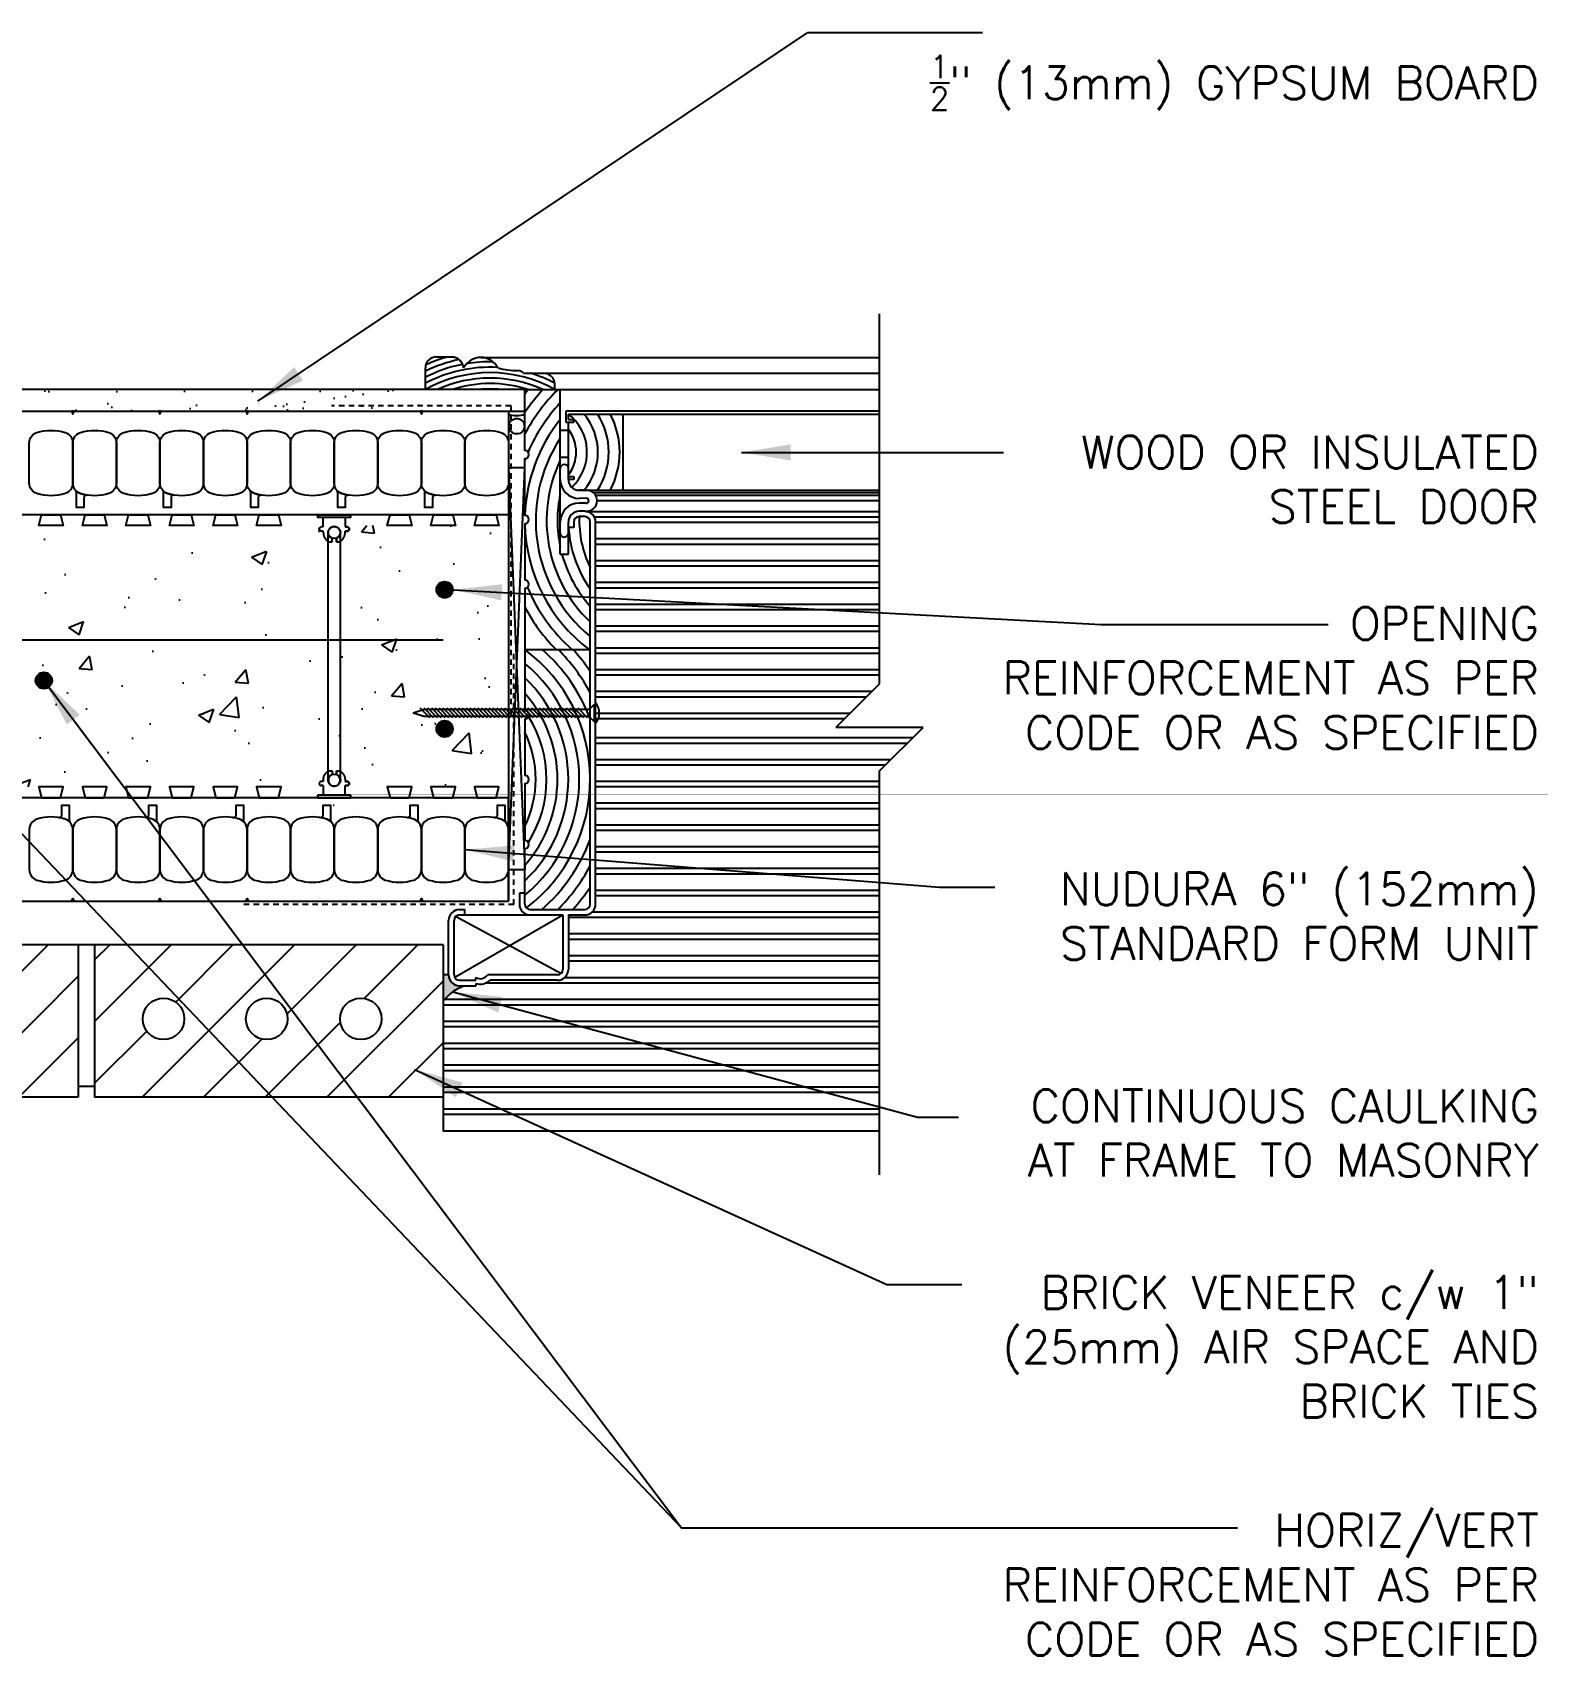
# Model space of a CAD drawing. Header units: inches. Extents: x 437.3 to 491.5, y 567.9 to 605.2.
# Drawn here: x 456.95 to 491.5, y 567.91 to 605.17 of the extents above; entities that cross this region are included whole.
import ezdxf

# ---------------------------------------------------------------- set-up
doc = ezdxf.new("R2010")
doc.units = ezdxf.units.IN
doc.header["$LTSCALE"] = 0.5
doc.header["$MEASUREMENT"] = 0
doc.linetypes.add('DASHED2', pattern=[0.375, 0.25, -0.125])
for name, color, linetype in [('HATCH', 12, 'Continuous'), ('line25', 2, 'Continuous'), ('LINE50', 5, 'Continuous'), ('LINE65', 3, 'Continuous'), ('LINE9', 9, 'Continuous'), ('TEXT', 4, 'Continuous')]:
    doc.layers.add(name, color=color, linetype=linetype)
doc.styles.add('DIM', font='romans.shx', dxfattribs={"width": 0.7})
doc.styles.add('ROMANS', font='romans.shx', dxfattribs={"height": 1.125})
doc.dimstyles.new('ext_12', dxfattribs={"dimscale": 12, "dimtxt": 0.09375, "dimasz": 0.09375, "dimexe": 0.09375, "dimexo": 0.0625, "dimgap": 0.0625, "dimtad": 1, "dimdec": 1, "dimzin": 3, "dimdsep": 46, "dimlunit": 4, "dimtxsty": 'DIM', "dimcen": 0.09, "dimdle": 0.09375, "dimclrt": 4, "dimadec": 0, "dimazin": 0, "dimtfac": 1, "dimtdec": 1, "dimtmove": 2, "dimatfit": 3, "dimfxl": 0, "dimfrac": 2, "dimtolj": 1, "dimtzin": 0, "dimarcsym": 0})

# ---------------------------------------------------------------- blocks, each defined once
blk = doc.blocks.new('WEB_6_CENTRE_TOP')
for p, q in [((5.688, 0.141), (0, 0.141)), ((5.688, -0.141), (0, -0.141))]:
    blk.add_line(p, q)
for centre in [(0, 0), (5.688, 0)]:
    blk.add_circle(centre, 0.141)
blk = doc.blocks.new('Connector')
blk.add_point((0.271, 0))
at = {"layer": 'LINE9'}
for p, q in [((0, 0.375), (0, -0.375)), ((0.062, -0.375), (0.062, 0.375)), ((0.281, 0.25), (0.062, 0.25))]:
    blk.add_line(p, q, dxfattribs=at)
for points, weights in [([(0.007, 0.375), (0.004, 0.375), (0, 0.375)], [1, 0.972587069138, 0.950305488115]), ([(0.327, 0.343), (0.308, 0.343), (0.281, 0.317), (0.281, 0.297)], [1, 0.85355339, 0.85355339, 1]), ([(0.328, 0.343), (0.327, 0.343), (0.327, 0.343)], [1, 0.70710678, 1]), ([(0.375, 0.297), (0.375, 0.317), (0.348, 0.343), (0.329, 0.343)], [1, 0.85355339, 0.85355339, 1]), ([(0.406, 0.25), (0.546, 0.25), (0.619, 0.131)], [0.958404415409, 0.794674173519, 0.864651571113]), ([(0.619, 0.052), (0.612, 0.049), (0.604, 0.049)], [0.83615024178, 0.892081430621, 1]), ([(0.281, -0.297), (0.281, -0.317), (0.308, -0.343), (0.327, -0.343)], [1, 0.85355339, 0.85355339, 1]), ([(0.327, -0.343), (0.281, -0.343), (0.281, -0.297)], [1, 0.70710678, 1]), ([(0.329, -0.343), (0.348, -0.343), (0.375, -0.317), (0.375, -0.297)], [1, 0.85355339, 0.85355339, 1]), ([(0.375, -0.297), (0.375, -0.343), (0.329, -0.343)], [1, 0.70710678, 1]), ([(0.619, -0.131), (0.546, -0.25), (0.406, -0.25)], [0.864651574428, 0.794674169686, 0.958404415195]), ([(0.604, -0.049), (0.612, -0.049), (0.619, -0.052)], [1, 0.89208144177, 0.836150253337]), ([(0, -0.375), (0.004, -0.375), (0.007, -0.375)], [0.950305488115, 0.972587069138, 1])]:
    blk.add_rational_spline(points, weights, degree=2, dxfattribs=at)
for points, degree in [([(0, 0.375), (0.002, 0.375), (0.005, 0.375), (0.007, 0.375)], 3), ([(0.007, 0.375), (0.021, 0.375), (0.051, 0.375), (0.062, 0.375), (0.062, 0.375)], 3), ([(0.281, 0.25), (0.281, 0.297)], 1), ([(0.327, 0.343), (0.327, 0.343), (0.328, 0.343), (0.328, 0.343)], 3), ([(0.328, 0.343), (0.329, 0.343), (0.329, 0.343), (0.329, 0.343)], 3), ([(0.375, 0.25), (0.375, 0.297)], 1), ([(0.406, 0.25), (0.375, 0.25)], 1), ([(0.406, 0.25), (0.406, 0.25)], 1), ([(0.406, 0.25), (0.406, 0.25)], 1), ([(0.406, 0.25), (0.406, 0.25)], 1), ([(0.406, 0.25), (0.406, 0.25)], 1), ([(0.406, 0.25), (0.406, 0.25)], 1), ([(0.406, 0.25), (0.406, 0.25)], 1), ([(0.406, 0.25), (0.406, 0.25)], 1), ([(0.406, 0.25), (0.406, 0.25)], 1), ([(0.406, 0.25), (0.406, 0.25)], 1), ([(0.406, 0.25), (0.406, 0.25)], 1), ([(0.406, 0.25), (0.406, 0.25)], 1), ([(0.406, 0.25), (0.406, 0.25)], 1), ([(0.406, 0.25), (0.406, 0.25)], 1), ([(0.406, 0.25), (0.406, 0.25)], 1), ([(0.406, 0.25), (0.406, 0.25)], 1), ([(0.406, 0.25), (0.406, 0.25)], 1), ([(0.406, 0.25), (0.406, 0.25)], 1), ([(0.406, 0.25), (0.406, 0.25)], 1), ([(0.406, 0.25), (0.406, 0.25)], 1), ([(0.406, 0.25), (0.406, 0.25)], 1), ([(0.406, 0.25), (0.406, 0.25)], 1), ([(0.406, 0.25), (0.406, 0.25)], 1), ([(0.406, 0.25), (0.406, 0.25)], 1), ([(0.406, 0.25), (0.406, 0.25)], 1), ([(0.604, 0.049), (0.532, 0.049)], 1), ([(0.532, 0.049), (0.532, 0.049)], 1), ([(0.532, 0.049), (0.532, 0.049)], 1), ([(0.532, 0.049), (0.532, 0.049)], 1), ([(0.532, 0.049), (0.532, 0.049)], 1), ([(0.532, 0.049), (0.532, 0.049)], 1), ([(0.532, 0.049), (0.532, 0.049)], 1), ([(0.532, 0.049), (0.532, 0.049)], 1), ([(0.532, 0.049), (0.532, 0.049)], 1), ([(0.532, 0.049), (0.532, 0.049)], 1), ([(0.532, 0.049), (0.532, 0.049)], 1), ([(0.604, 0.049), (0.609, 0.049), (0.614, 0.05), (0.619, 0.052)], 3), ([(0.604, 0.049), (0.604, 0.049)], 1), ([(0.604, 0.049), (0.604, 0.049)], 1), ([(0.604, 0.049), (0.604, 0.049)], 1), ([(0.604, 0.049), (0.604, 0.049)], 1), ([(0.619, 0.131), (0.619, 0.052)], 1), ([(0.619, 0.131), (0.619, 0.131)], 1), ([(0.619, 0.131), (0.619, 0.131)], 1), ([(0.619, 0.131), (0.619, 0.131)], 1), ([(0.619, 0.131), (0.619, 0.131)], 1), ([(0.062, -0.25), (0.281, -0.25)], 1), ([(0.281, -0.297), (0.281, -0.25)], 1), ([(0.281, -0.25), (0.281, -0.297)], 1), ([(0.328, -0.343), (0.328, -0.343), (0.327, -0.343), (0.327, -0.343)], 3), ([(0.329, -0.343), (0.329, -0.343), (0.329, -0.343), (0.328, -0.343)], 3), ([(0.375, -0.25), (0.375, -0.297)], 1), ([(0.375, -0.297), (0.375, -0.25)], 1), ([(0.406, -0.25), (0.375, -0.25)], 1), ([(0.406, -0.25), (0.406, -0.25)], 1), ([(0.406, -0.25), (0.406, -0.25)], 1), ([(0.406, -0.25), (0.406, -0.25)], 1), ([(0.406, -0.25), (0.406, -0.25)], 1), ([(0.406, -0.25), (0.406, -0.25)], 1), ([(0.406, -0.25), (0.406, -0.25)], 1), ([(0.406, -0.25), (0.406, -0.25)], 1), ([(0.406, -0.25), (0.406, -0.25)], 1), ([(0.406, -0.25), (0.406, -0.25)], 1), ([(0.406, -0.25), (0.406, -0.25)], 1), ([(0.406, -0.25), (0.406, -0.25)], 1), ([(0.532, -0.049), (0.604, -0.049)], 1), ([(0.604, -0.049), (0.58, -0.049), (0.556, -0.049), (0.532, -0.049)], 3), ([(0.532, -0.049), (0.532, -0.049)], 1), ([(0.532, -0.049), (0.532, -0.049)], 1), ([(0.532, -0.049), (0.532, -0.049)], 1), ([(0.532, -0.049), (0.532, -0.049)], 1), ([(0.619, -0.052), (0.614, -0.05), (0.609, -0.049), (0.604, -0.049)], 3), ([(0.604, -0.049), (0.604, -0.049)], 1), ([(0.604, -0.049), (0.604, -0.049)], 1), ([(0.604, -0.049), (0.604, -0.049)], 1), ([(0.604, -0.049), (0.604, -0.049)], 1), ([(0.604, -0.049), (0.604, -0.049)], 1), ([(0.604, -0.049), (0.604, -0.049)], 1), ([(0.604, -0.049), (0.604, -0.049)], 1), ([(0.604, -0.049), (0.604, -0.049)], 1), ([(0.619, -0.052), (0.619, -0.131)], 1), ([(0.619, -0.131), (0.619, -0.131)], 1), ([(0.619, -0.131), (0.619, -0.131)], 1), ([(0.619, -0.131), (0.619, -0.131)], 1), ([(0.619, -0.131), (0.619, -0.131)], 1), ([(0.007, -0.375), (0.005, -0.375), (0.002, -0.375), (0, -0.375)], 3), ([(0.062, -0.375), (0.062, -0.375), (0.051, -0.375), (0.021, -0.375), (0.007, -0.375)], 3)]:
    blk.add_open_spline(points, degree=degree, dxfattribs=at)
for points, weights, knots in [([(0.062, 0.375), (0.062, 0.375), (0.046, 0.375), (0.03, 0.375), (0.007, 0.375)], [0.868718858569, 0.861102746415, 1, 0.861102734288, 0.868718859898], [0, 0, 0, 0.5, 0.5, 1, 1, 1]), ([(0.532, 0.049), (0.472, 0.203), (0.333, 0.113), (0.157, 0), (0.333, -0.113), (0.472, -0.203), (0.532, -0.049)], [0.899508922286, 0.599718215298, 1, 0.54226024, 1, 0.599718224335, 0.899508908749], [0, 0, 0, 0.318112, 0.318112, 0.681888, 0.681888, 1, 1, 1]), ([(0.007, -0.375), (0.03, -0.375), (0.046, -0.375), (0.062, -0.375), (0.062, -0.375)], [0.868718859319, 0.861102739573, 1, 0.861102742958, 0.868718858948], [0, 0, 0, 0.5, 0.5, 1, 1, 1])]:
    blk.add_rational_spline(points, weights, degree=2, knots=knots, dxfattribs=at)

msp = doc.modelspace()

# ---------------------------------------------------------------- hatches: boundary and pattern name
at = {"layer": 'HATCH'}
h = msp.add_hatch(dxfattribs=at)
h.set_pattern_fill('AR-SAND', color=256, scale=0.5, style=0)
h.set_pattern_definition([(37.5, (-2438.197, 137.0355), (-0.03149668, 0.96341188), [0, -0.76, 0, -0.85, 0, -0.8125]), (7.5, (-2438.197, 137.0355), (0.88488835, 1.41107303), [0, -0.41, 0, -0.685, 0, -0.2625]), (327.5, (-2438.812, 137.0355), (1.55707093, 0.00282953), [0, -0.25, 0, -0.9, 0, -1.175]), (317.5, (-2438.812, 137.0355), (1.5030633, 0.4388378), [0, -0.125, 0, -0.59, 0, -0.675])])
h.paths.add_polyline_path([(455.281, 596.972), (449.596, 596.972), (449.596, 596.472), (455.281, 596.472)])
h.paths.add_polyline_path([(465.993, 596.972), (455.281, 596.972), (455.281, 596.472), (465.993, 596.472)])
h.paths.add_polyline_path([(438.558, 596.972), (438.558, 596.472), (449.596, 596.472), (449.596, 596.972)])
h = msp.add_hatch(dxfattribs=at)
h.set_pattern_fill('AR-CONC', color=256, scale=0.5, style=0)
h.set_pattern_definition([(50, (-2436.3095, 137.0355), (3.586301, -0.3137607), [0.375, -4.125]), (355, (-2436.3095, 137.0355), (-0.6937567, 3.7609607), [0.3, -3.3]), (100.4514, (-2436.0107, 137.0093), (2.892547, 3.4471977), [0.318701, -3.5057106]), (46.1842, (-2436.3095, 138.0355), (5.336205, -0.827595), [0.5625, -6.1875]), (96.6356, (-2435.865, 137.9665), (4.6733135, 4.870589), [0.478051, -5.258565]), (351.1842, (-2436.3095, 138.0355), (4.67331, 4.870593), [0.45, -4.95]), (21, (-2435.8095, 137.7855), (2.9845353, -2.0130945), [0.375, -4.125]), (326, (-2435.8095, 137.7855), (1.2165767, 3.62575), [0.3, -3.3]), (71.4514, (-2435.5608, 137.6177), (4.201113, 1.6126525), [0.318701, -3.5057106]), (37.5, (-2436.3095, 137.0355), (0.0607993, 1.66446927), [0, -3.26, 0, -3.35, 0, -3.3125]), (7.5, (-2436.3095, 137.0355), (1.3153477, 1.9720586), [0, -1.91, 0, -3.185, 0, -1.2625]), (327.5, (-2437.4245, 137.0355), (2.6691122, -0.11277436), [0, -1.25, 0, -3.9, 0, -5.175]), (317.5, (-2437.9245, 137.0355), (2.9159308, 0.500525), [0, -1.625, 0, -2.59, 0, -3.675])])
h.paths.add_polyline_path([(446.976, 591.224), (446.976, 587.847), (454.663, 587.847), (454.663, 591.224)])
h.paths.add_polyline_path([(446.663, 591.224), (438.976, 591.224), (438.976, 587.847), (446.663, 587.847)])
edge = h.paths.add_edge_path(flags=16)
edge.add_arc((441.214, 590.292), 0.188, 0, 360)
h.paths.add_polyline_path([(438.976, 593.847), (438.976, 591.224), (446.663, 591.224), (446.663, 593.847)])
h.paths.add_polyline_path([(446.976, 593.847), (446.976, 591.224), (454.663, 591.224), (454.663, 593.847)])
h.paths.add_polyline_path([(462.663, 591.224), (462.663, 593.847), (454.976, 593.847), (454.976, 591.224)])
h.paths.add_polyline_path([(462.663, 587.847), (462.663, 591.224), (454.976, 591.224), (454.976, 587.847)])
edge = h.paths.add_edge_path(flags=16)
edge.add_arc((457.214, 590.292), 0.188, 0, 360)
h.paths.add_polyline_path([(467.88, 593.847), (462.976, 593.847), (462.976, 587.847), (467.88, 587.847)])
edge = h.paths.add_edge_path(flags=16)
edge.add_arc((464.289, 592.376), 0.188, 0, 360)
edge = h.paths.add_edge_path(flags=16)
edge.add_arc((464.289, 589.614), 0.188, 0, 360)
h.paths.add_polyline_path([(438.567, 591.615), (438.663, 591.559), (438.663, 593.847), (438.567, 593.847)])
h.paths.add_polyline_path([(437.315, 590.881), (438.567, 590.159), (438.567, 587.847), (438.663, 587.847), (438.663, 590.881)])
h = msp.add_hatch(dxfattribs=at)
h.set_pattern_fill('ANSI31', color=256, scale=8, style=0)
h.set_pattern_definition([(45, (-13.8634, -82.1147), (-0.7071068, 0.7071068), [])])
h.paths.add_polyline_path([(441.255, 584.222), (438.558, 584.222), (438.558, 580.722), (441.255, 580.722)])
h.paths.add_polyline_path([(438.889, 582.523, -1), (439.842, 582.523, -1)], flags=16)
h.paths.add_polyline_path([(449.63, 584.222), (441.63, 584.222), (441.63, 580.722), (449.63, 580.722)])
h.paths.add_polyline_path([(445.104, 582.523, -1), (446.057, 582.523, -1)], flags=16)
h.paths.add_polyline_path([(442.735, 582.523, -1), (443.688, 582.523, -1)], flags=16)
h.paths.add_polyline_path([(447.264, 582.523, -1), (448.217, 582.523, -1)], flags=16)
h.paths.add_polyline_path([(458.005, 584.222), (450.005, 584.222), (450.005, 580.722), (458.005, 580.722)])
h.paths.add_polyline_path([(453.479, 582.523, -1), (454.432, 582.523, -1)], flags=16)
h.paths.add_polyline_path([(455.639, 582.523, -1), (456.592, 582.523, -1)], flags=16)
h.paths.add_polyline_path([(451.11, 582.523, -1), (452.063, 582.523, -1)], flags=16)
h.paths.add_polyline_path([(466.38, 584.222), (458.38, 584.222), (458.38, 580.722), (466.38, 580.722)])
h.paths.add_polyline_path([(461.854, 582.523, -1), (462.807, 582.523, -1)], flags=16)
h.paths.add_polyline_path([(459.485, 582.523, -1), (460.438, 582.523, -1)], flags=16)
h.paths.add_polyline_path([(464.014, 582.523, -1), (464.967, 582.523, -1)], flags=16)
at = {"layer": 'LINE65'}
for points in [[(466.601, 592.376, 1), (466.226, 592.376, 1)], [(457.402, 590.292, 1), (457.027, 590.292, 1)], [(466.601, 589.182, 1), (466.226, 589.182, 1)]]:
    msp.add_hatch(color=256, dxfattribs=at).paths.add_polyline_path(points)
at = {"layer": 'LINE9'}
msp.add_hatch(color=0, dxfattribs=at).paths.add_polyline_path([(466.38, 582.938, -0.122241), (466.871, 583.284), (466.755, 583.284, -0.414214), (466.505, 583.534), (466.38, 583.534)])

# ---------------------------------------------------------------- linework, layer by layer
at = {"layer": 'HATCH', "color": 6, "linetype": 'DASHED2'}
for p, q in [((467.939, 596.597), (463.814, 596.597)), ((467.939, 589.523), (467.939, 596.597)), ((468.005, 585.15), (468.005, 590.988)), ((468.005, 585.15), (461.763, 585.15))]:
    msp.add_line(p, q, dxfattribs=at)
at = {"layer": 'HATCH'}
for p, q in [((467.88, 585.949), (468.255, 595.181)), ((467.88, 595.181), (468.255, 585.949)), ((476.395, 594.541), (469.879, 594.541)), ((476.395, 594.416), (469.912, 594.416)), ((476.395, 594.041), (469.853, 594.041)), ((476.395, 593.916), (469.88, 593.916)), ((476.395, 593.541), (469.88, 593.541)), ((476.395, 593.416), (469.88, 593.416)), ((476.395, 593.041), (469.88, 593.041)), ((476.395, 592.916), (469.88, 592.916)), ((476.395, 592.539), (469.88, 592.539)), ((476.395, 592.414), (469.88, 592.414)), ((476.395, 592.039), (469.88, 592.039)), ((476.395, 591.914), (469.88, 591.914)), ((476.395, 591.539), (469.88, 591.539)), ((476.395, 591.414), (469.88, 591.414)), ((476.395, 591.037), (469.88, 591.037)), ((476.395, 590.912), (469.88, 590.912)), ((476.395, 590.537), (469.88, 590.537)), ((476.395, 590.412), (469.88, 590.412)), ((476.218, 590.037), (469.88, 590.037)), ((476.093, 589.912), (469.88, 589.912)), ((475.714, 589.533), (469.88, 589.533)), ((475.589, 589.408), (469.88, 589.408)), ((477.152, 588.972), (469.88, 588.972)), ((477.028, 588.847), (469.88, 588.847)), ((476.652, 588.472), (469.88, 588.472)), ((476.528, 588.347), (469.88, 588.347)), ((476.395, 587.972), (469.88, 587.972)), ((476.395, 587.847), (469.88, 587.847)), ((476.395, 587.472), (469.88, 587.472)), ((476.395, 587.347), (469.88, 587.347)), ((476.395, 586.972), (469.88, 586.972)), ((476.395, 586.847), (469.88, 586.847)), ((476.395, 586.472), (469.88, 586.472)), ((476.395, 586.347), (469.88, 586.347)), ((476.395, 585.972), (469.88, 585.972)), ((476.395, 585.847), (469.88, 585.847)), ((476.395, 585.472), (469.88, 585.472)), ((476.395, 585.347), (469.88, 585.347)), ((466.647, 583.481), (469.13, 584.909)), ((469.082, 583.561), (466.667, 584.873)), ((476.395, 584.847), (469.255, 584.847)), ((476.395, 584.972), (469.795, 584.972)), ((476.395, 584.472), (469.255, 584.472)), ((476.395, 584.347), (469.255, 584.347)), ((476.395, 583.972), (469.255, 583.972)), ((476.395, 583.847), (469.255, 583.847)), ((476.395, 583.34), (467.348, 583.34)), ((476.395, 583.465), (469.162, 583.465)), ((476.395, 582.965), (466.38, 582.965)), ((476.395, 582.84), (466.38, 582.84)), ((476.395, 582.465), (466.38, 582.465)), ((476.395, 582.34), (466.38, 582.34)), ((476.395, 581.958), (466.38, 581.958)), ((476.395, 581.833), (466.38, 581.833)), ((476.395, 581.458), (466.38, 581.458)), ((476.395, 581.333), (466.38, 581.333)), ((476.395, 580.958), (466.38, 580.958)), ((476.395, 580.833), (466.38, 580.833)), ((476.395, 580.451), (466.38, 580.451)), ((476.395, 580.327), (466.38, 580.327))]:
    msp.add_line(p, q, dxfattribs=at)
for centre, radius, start, end in [((467.458, 594.316), 3.543, 105.9774, 114.627), ((467.458, 594.316), 3.418, 102.0651, 115.7495), ((467.458, 594.316), 3.293, 101.0243, 116.8034), ((467.458, 594.316), 3.168, 86.825, 117.9516), ((467.458, 594.316), 3.043, 60.7919, 119.2081), ((467.458, 594.316), 3.293, 88.8322, 99.4629), ((467.458, 594.316), 3.168, 62.0612, 73.0968), ((467.458, 594.316), 2.918, 65.54, 114.46), ((467.458, 594.316), 2.793, 71.9887, 108.0113), ((467.458, 594.316), 2.668, 84.5984, 95.4016), ((471.965, 593.965), 4.21, 134.4081, 151.7885), ((471.965, 593.965), 4.46, 137.5981, 146.2851), ((471.965, 593.965), 4.71, 140.3175, 141.9669), ((471.965, 593.965), 3.96, 137.025, 156.6047), ((471.965, 593.965), 3.71, 141.3484, 178.184), ((468.574, 595.534), 1.109, 313.276, 52.0991), ((468.574, 595.534), 1.359, 319.9163, 40.0837), ((468.574, 595.534), 1.609, 327.0538, 32.9462), ((468.574, 595.534), 1.859, 331.9196, 28.0804), ((468.574, 595.534), 2.109, 23.6895, 24.5136), ((471.965, 593.965), 3.46, 146.8657, 230.3071), ((468.574, 595.534), 0.859, 322.4764, 37.5236), ((471.965, 593.965), 3.96, 158.9628, 159.5284), ((471.965, 593.965), 3.21, 154.504, 226.495), ((471.965, 593.965), 2.96, 168.1976, 191.8024), ((468.574, 595.534), 2.109, 335.4864, 336.3105), ((471.965, 593.965), 2.46, 177.9386, 206.0604), ((471.965, 593.965), 3.71, 181.1088, 232.9696), ((471.965, 593.965), 2.71, 183.4175, 215.3682), ((471.965, 593.965), 2.96, 195.1263, 221.706), ((471.965, 593.965), 3.96, 202.8027, 228.4099), ((471.965, 593.965), 4.21, 208.2115, 224.7082), ((466.045, 588.023), 3.71, 307.2647, 53.4425), ((466.045, 588.023), 3.96, 20.4719, 48.8113), ((466.045, 588.023), 4.21, 28.2117, 45.0605), ((466.045, 588.023), 4.46, 33.7151, 41.9261), ((466.045, 588.023), 3.46, 309.6927, 50.3073), ((466.045, 588.023), 3.21, 313.5049, 46.4951), ((466.045, 588.023), 2.96, 318.2938, 41.7062), ((466.045, 588.023), 2.71, 327.7067, 32.0927), ((466.045, 588.023), 2.46, 333.9392, 26.0608), ((466.045, 588.023), 3.96, 310.9881, 339.5281), ((466.045, 588.023), 4.21, 314.7637, 331.7883), ((466.045, 588.023), 4.46, 317.9163, 326.2849)]:
    msp.add_arc(centre, radius, start, end, dxfattribs=at)
at = {"layer": 'line25'}
for p, q in [((467.88, 594.097), (438.567, 594.097)), ((467.88, 587.597), (438.567, 587.597)), ((463.859, 587.428), (463.88, 587.428)), ((458.005, 584.222), (458.005, 580.722)), ((458.38, 584.222), (458.38, 580.722)), ((458.38, 584.222), (458.38, 580.722)), ((466.38, 584.222), (466.38, 580.722)), ((458.38, 580.972), (458.005, 580.972)), ((458.005, 580.722), (450.005, 580.722)), ((466.38, 580.722), (458.38, 580.722))]:
    msp.add_line(p, q, dxfattribs=at)
for points in [[(457.599, 594.097), (457.661, 593.847), (457.099, 593.847), (457.161, 594.097)], [(458.599, 594.097), (458.661, 593.847), (458.099, 593.847), (458.161, 594.097)], [(459.599, 594.097), (459.661, 593.847), (459.099, 593.847), (459.161, 594.097)], [(460.599, 594.097), (460.661, 593.847), (460.099, 593.847), (460.161, 594.097)], [(461.599, 594.097), (461.661, 593.847), (461.099, 593.847), (461.161, 594.097)], [(462.599, 594.097), (462.661, 593.847), (462.099, 593.847), (462.161, 594.097)], [(465.599, 594.097), (465.661, 593.847), (465.099, 593.847), (465.161, 594.097)], [(466.599, 594.097), (466.661, 593.847), (466.099, 593.847), (466.161, 594.097)], [(467.599, 594.097), (467.661, 593.847), (467.099, 593.847), (467.161, 594.097)], [(457.599, 587.597), (457.661, 587.847), (457.099, 587.847), (457.161, 587.597)], [(458.599, 587.597), (458.661, 587.847), (458.099, 587.847), (458.161, 587.597)], [(459.599, 587.597), (459.661, 587.847), (459.099, 587.847), (459.161, 587.597)], [(460.599, 587.597), (460.661, 587.847), (460.099, 587.847), (460.161, 587.597)], [(461.599, 587.597), (461.661, 587.847), (461.099, 587.847), (461.161, 587.597)], [(462.599, 587.597), (462.661, 587.847), (462.099, 587.847), (462.161, 587.597)], [(465.599, 587.597), (465.661, 587.847), (465.099, 587.847), (465.161, 587.597)], [(466.599, 587.597), (466.661, 587.847), (466.099, 587.847), (466.161, 587.597)], [(467.599, 587.597), (467.661, 587.847), (467.099, 587.847), (467.161, 587.597)]]:
    msp.add_lwpolyline(points, close=True, dxfattribs=at)
at = {"layer": 'line25', "flags": 128}
msp.add_lwpolyline([(466.38, 584.222), (438.558, 584.222)], dxfattribs=at)
at = {"layer": 'line25'}
for centre in [(459.962, 582.523), (462.331, 582.523), (464.491, 582.523)]:
    msp.add_circle(centre, 0.477, dxfattribs=at)
at = {"layer": 'LINE50'}
for p, q in [((438.567, 596.472), (467.88, 596.472)), ((467.88, 596.472), (467.88, 594.097)), ((467.88, 587.597), (467.88, 585.222)), ((467.88, 585.222), (467.88, 587.597)), ((438.567, 585.222), (467.88, 585.222))]:
    msp.add_line(p, q, dxfattribs=at)
at = {"layer": 'LINE65', "flags": 128}
msp.add_lwpolyline([(438.558, 591.225), (466.38, 591.225)], dxfattribs=at)
at = {"layer": 'LINE65'}
for centre in [(466.414, 592.376), (457.214, 590.292), (466.414, 589.182)]:
    msp.add_circle(centre, 0.188, dxfattribs=at)
at = {"layer": 'LINE9'}
for p, q in [((476.395, 590.215), (476.395, 598.708)), ((466.223, 597.722), (466.607, 597.722)), ((467.244, 597.708), (476.395, 597.708)), ((465.973, 596.972), (465.973, 597.472)), ((468.228, 597.347), (468.693, 597.347)), ((468.693, 597.347), (476.395, 597.347)), ((468.255, 595.574), (468.255, 596.972)), ((468.255, 596.972), (469.068, 596.972)), ((468.943, 596.972), (468.943, 597.097)), ((469.068, 593.192), (469.068, 596.972)), ((469.068, 596.972), (476.395, 596.972)), ((476.395, 596.472), (469.193, 596.472)), ((469.193, 596.472), (469.193, 596.222)), ((469.193, 596.222), (469.38, 596.222)), ((469.255, 596.284), (469.255, 596.409)), ((469.255, 596.409), (471.71, 596.409)), ((469.255, 596.409), (476.395, 596.409)), ((469.255, 596.284), (469.38, 596.284)), ((469.255, 594.909), (469.255, 596.222)), ((469.38, 596.222), (469.38, 596.284)), ((470.505, 596.409), (470.505, 594.659)), ((469.068, 596.037), (469.255, 596.037)), ((467.88, 595.181), (468.255, 595.181)), ((468.255, 594.082), (468.255, 595.385)), ((469.068, 595.422), (469.255, 595.422)), ((469.068, 594.909), (469.068, 595.159)), ((469.255, 594.909), (469.255, 595.159)), ((469.255, 594.972), (469.38, 594.972)), ((469.38, 594.909), (469.255, 594.909)), ((469.38, 594.972), (469.38, 594.909)), ((469.63, 594.659), (469.505, 594.659)), ((469.505, 594.659), (476.395, 594.659)), ((469.66, 594.474), (469.505, 594.472)), ((469.66, 594.363), (469.505, 594.366)), ((476.395, 594.597), (469.835, 594.597)), ((467.88, 594.097), (467.88, 587.597)), ((469.63, 594.178), (469.505, 594.178)), ((469.63, 594.053), (469.505, 594.053)), ((469.63, 594.053), (469.505, 594.053)), ((469.669, 594.175), (476.395, 594.175)), ((468.255, 593.893), (468.255, 592.598)), ((469.068, 593.68), (469.068, 593.928)), ((469.255, 593.803), (469.255, 593.928)), ((469.38, 593.803), (469.255, 593.803)), ((469.255, 593.803), (469.255, 593.678)), ((469.255, 593.192), (469.255, 593.803)), ((469.38, 593.928), (469.38, 593.803)), ((469.755, 585.159), (469.755, 593.928)), ((469.88, 585.159), (469.88, 593.928)), ((469.068, 593.192), (469.255, 593.192)), ((468.255, 592.409), (468.255, 589.597)), ((468.255, 591.003), (469.755, 591.003)), ((476.395, 590.215), (475.395, 589.215)), ((465.943, 589.622), (465.693, 589.544)), ((465.943, 589.466), (465.693, 589.544)), ((466.072, 589.434), (465.853, 589.653)), ((466.16, 589.434), (465.941, 589.653)), ((469.729, 589.622), (465.943, 589.622)), ((466.248, 589.434), (466.03, 589.653)), ((466.337, 589.434), (466.118, 589.653)), ((466.425, 589.434), (466.206, 589.653)), ((466.514, 589.434), (466.295, 589.653)), ((466.602, 589.434), (466.383, 589.653)), ((466.69, 589.434), (466.472, 589.653)), ((466.779, 589.434), (466.56, 589.653)), ((466.867, 589.434), (466.648, 589.653)), ((466.955, 589.434), (466.737, 589.653)), ((467.044, 589.434), (466.825, 589.653)), ((467.132, 589.434), (466.913, 589.653)), ((467.221, 589.434), (467.002, 589.653)), ((467.309, 589.434), (467.09, 589.653)), ((467.397, 589.434), (467.179, 589.653)), ((467.486, 589.434), (467.267, 589.653)), ((467.574, 589.434), (467.355, 589.653)), ((467.663, 589.434), (467.444, 589.653)), ((467.751, 589.434), (467.532, 589.653)), ((467.839, 589.434), (467.621, 589.653)), ((467.928, 589.434), (467.709, 589.653)), ((468.016, 589.434), (467.797, 589.653)), ((468.105, 589.434), (467.886, 589.653)), ((468.193, 589.434), (467.974, 589.653)), ((468.281, 589.434), (468.063, 589.653)), ((468.37, 589.434), (468.151, 589.653)), ((468.458, 589.434), (468.239, 589.653)), ((468.546, 589.434), (468.328, 589.653)), ((468.635, 589.434), (468.416, 589.653)), ((468.723, 589.434), (468.504, 589.653)), ((468.812, 589.434), (468.593, 589.653)), ((468.9, 589.434), (468.681, 589.653)), ((468.988, 589.434), (468.77, 589.653)), ((469.077, 589.434), (468.858, 589.653)), ((469.165, 589.434), (468.946, 589.653)), ((469.254, 589.434), (469.035, 589.653)), ((469.342, 589.434), (469.123, 589.653)), ((469.43, 589.434), (469.212, 589.653)), ((469.519, 589.434), (469.3, 589.653)), ((469.607, 589.434), (469.388, 589.653)), ((469.695, 589.434), (469.477, 589.653)), ((469.729, 589.622), (469.854, 589.747)), ((469.854, 589.341), (469.854, 589.747)), ((469.854, 589.606), (469.88, 589.606)), ((469.729, 589.466), (465.943, 589.466)), ((468.255, 589.408), (468.255, 588.113)), ((469.729, 589.466), (469.854, 589.341)), ((469.854, 589.481), (469.88, 589.481)), ((477.395, 589.215), (475.395, 589.215)), ((476.395, 588.215), (477.395, 589.215)), ((476.395, 578.946), (476.395, 588.215)), ((468.255, 587.924), (468.255, 586.621)), ((468.255, 585.159), (468.255, 586.432)), ((467.88, 585.949), (468.255, 585.949)), ((468.255, 585.409), (468.13, 585.409)), ((468.13, 585.409), (468.13, 585.159)), ((468.255, 585.159), (468.255, 585.409)), ((466.755, 585.034), (466.88, 585.034)), ((466.88, 584.909), (466.88, 585.034)), ((468.38, 585.034), (469.63, 585.034)), ((466.505, 583.534), (466.505, 584.784)), ((466.63, 583.534), (466.63, 584.784)), ((466.755, 584.909), (466.88, 584.909)), ((466.88, 584.909), (468.38, 584.909)), ((468.38, 584.909), (469.13, 584.909)), ((469.13, 584.909), (469.13, 583.659)), ((469.255, 584.909), (469.255, 583.659)), ((469.255, 584.909), (469.63, 584.909)), ((466.505, 583.534), (466.38, 583.534)), ((466.755, 583.409), (467.13, 583.409)), ((466.755, 583.284), (467.13, 583.284)), ((467.13, 583.409), (467.13, 583.472)), ((467.13, 583.336), (467.13, 583.284)), ((469.005, 583.534), (467.403, 583.534)), ((469.005, 583.409), (467.459, 583.409)), ((466.38, 580.722), (466.38, 579.946)), ((476.395, 579.946), (466.38, 579.946))]:
    msp.add_line(p, q, dxfattribs=at)
at = {"layer": 'LINE9', "flags": 128}
msp.add_lwpolyline([(467.88, 596.472), (468.255, 596.472), (468.255, 596.972), (438.558, 596.972)], dxfattribs=at)
at = {"layer": 'LINE9'}
for points in [[(457.849, 596.472), (457.88, 596.407), (457.911, 596.472)], [(459.849, 596.472), (459.88, 596.407), (459.911, 596.472)], [(461.849, 596.472), (461.88, 596.407), (461.911, 596.472)], [(465.849, 596.472), (465.88, 596.407), (465.911, 596.472)], [(457.849, 585.222), (457.88, 585.286), (457.911, 585.222)], [(459.849, 585.222), (459.88, 585.286), (459.911, 585.222)], [(461.849, 585.222), (461.88, 585.286), (461.911, 585.222)], [(465.849, 585.222), (465.88, 585.286), (465.911, 585.222)]]:
    msp.add_lwpolyline(points, close=True, dxfattribs=at)
for points in [[(457.707, 594.586, -0.157671), (457.053, 594.586, -0.325305), (456.88, 594.824), (456.88, 595.745, -0.325305), (457.053, 595.983, -0.157671), (457.707, 595.983, -0.325305), (457.88, 595.745), (457.88, 594.824, -0.325305)], [(458.707, 594.586, -0.157671), (458.053, 594.586, -0.325305), (457.88, 594.824), (457.88, 595.745, -0.325305), (458.053, 595.983, -0.157671), (458.707, 595.983, -0.325305), (458.88, 595.745), (458.88, 594.824, -0.325305)], [(459.707, 594.586, -0.157671), (459.053, 594.586, -0.325305), (458.88, 594.824), (458.88, 595.745, -0.325305), (459.053, 595.983, -0.157671), (459.707, 595.983, -0.325305), (459.88, 595.745), (459.88, 594.824, -0.325305)], [(460.707, 594.586, -0.157671), (460.053, 594.586, -0.325305), (459.88, 594.824), (459.88, 595.745, -0.325305), (460.053, 595.983, -0.157671), (460.707, 595.983, -0.325305), (460.88, 595.745), (460.88, 594.824, -0.325305)], [(461.707, 594.586, -0.157671), (461.053, 594.586, -0.325305), (460.88, 594.824), (460.88, 595.745, -0.325305), (461.053, 595.983, -0.157671), (461.707, 595.983, -0.325305), (461.88, 595.745), (461.88, 594.824, -0.325305)], [(462.707, 594.586, -0.157671), (462.053, 594.586, -0.325305), (461.88, 594.824), (461.88, 595.745, -0.325305), (462.053, 595.983, -0.157671), (462.707, 595.983, -0.325305), (462.88, 595.745), (462.88, 594.824, -0.325305)], [(463.707, 594.586, -0.157671), (463.053, 594.586, -0.325305), (462.88, 594.824), (462.88, 595.745, -0.325305), (463.053, 595.983, -0.157671), (463.707, 595.983, -0.325305), (463.88, 595.745), (463.88, 594.824, -0.325305)], [(464.707, 594.586, -0.157671), (464.053, 594.586, -0.325305), (463.88, 594.824), (463.88, 595.745, -0.325305), (464.053, 595.983, -0.157671), (464.707, 595.983, -0.325305), (464.88, 595.745), (464.88, 594.824, -0.325305)], [(465.707, 594.586, -0.157671), (465.053, 594.586, -0.325305), (464.88, 594.824), (464.88, 595.745, -0.325305), (465.053, 595.983, -0.157671), (465.707, 595.983, -0.325305), (465.88, 595.745), (465.88, 594.824, -0.325305)], [(466.707, 594.586, -0.157671), (466.053, 594.586, -0.325305), (465.88, 594.824), (465.88, 595.745, -0.325305), (466.053, 595.983, -0.157671), (466.707, 595.983, -0.325305), (466.88, 595.745), (466.88, 594.824, -0.325305)], [(467.707, 594.586, -0.157671), (467.053, 594.586, -0.325305), (466.88, 594.824), (466.88, 595.745, -0.325305), (467.053, 595.983, -0.157671), (467.707, 595.983, -0.325305), (467.88, 595.745), (467.88, 594.824, -0.325305)], [(458.053, 594.586, 0.037267), (458.207, 594.549, 0.463036), (458.134, 594.487), (458.134, 594.265), (457.963, 594.265), (457.963, 594.611, 0.189002), (457.947, 594.654, 0.128407)], [(460.053, 594.586, 0.037267), (460.207, 594.549, 0.463036), (460.134, 594.487), (460.134, 594.265), (459.963, 594.265), (459.963, 594.611, 0.189002), (459.947, 594.654, 0.128407)], [(462.053, 594.586, 0.037267), (462.207, 594.549, 0.463036), (462.134, 594.487), (462.134, 594.265), (461.963, 594.265), (461.963, 594.611, 0.189002), (461.947, 594.654, 0.128407)], [(464.053, 594.586, 0.037267), (464.207, 594.549, 0.463036), (464.134, 594.487), (464.134, 594.265), (463.963, 594.265), (463.963, 594.611, 0.189002), (463.947, 594.654, 0.128407)], [(466.053, 594.586, 0.037267), (466.207, 594.549, 0.463036), (466.134, 594.487), (466.134, 594.265), (465.963, 594.265), (465.963, 594.611, 0.189002), (465.947, 594.654, 0.128407)], [(457.707, 587.108, 0.037267), (457.553, 587.145, 0.463036), (457.626, 587.207), (457.626, 587.428), (457.797, 587.428), (457.797, 587.082, 0.189002), (457.813, 587.04, 0.128407)], [(459.707, 587.108, 0.037267), (459.553, 587.145, 0.463036), (459.626, 587.207), (459.626, 587.428), (459.797, 587.428), (459.797, 587.082, 0.189002), (459.813, 587.04, 0.128407)], [(461.707, 587.108, 0.037267), (461.553, 587.145, 0.463036), (461.626, 587.207), (461.626, 587.428), (461.797, 587.428), (461.797, 587.082, 0.189002), (461.813, 587.04, 0.128407)], [(463.707, 587.108, 0.037267), (463.553, 587.145, 0.463036), (463.626, 587.207), (463.626, 587.428), (463.797, 587.428), (463.797, 587.082, 0.189002), (463.813, 587.04, 0.128407)], [(465.707, 587.108, 0.037267), (465.553, 587.145, 0.463036), (465.626, 587.207), (465.626, 587.428), (465.797, 587.428), (465.797, 587.082, 0.189002), (465.813, 587.04, 0.128407)], [(467.707, 587.108, 0.037267), (467.553, 587.145, 0.463036), (467.626, 587.207), (467.626, 587.428), (467.797, 587.428), (467.797, 587.082, 0.189002), (467.813, 587.04, 0.128407)], [(457.707, 587.108, 0.157671), (457.053, 587.108, 0.325305), (456.88, 586.87), (456.88, 585.949, 0.325305), (457.053, 585.711, 0.157671), (457.707, 585.711, 0.325305), (457.88, 585.949), (457.88, 586.87, 0.325305)], [(458.707, 587.108, 0.157671), (458.053, 587.108, 0.325305), (457.88, 586.87), (457.88, 585.949, 0.325305), (458.053, 585.711, 0.157671), (458.707, 585.711, 0.325305), (458.88, 585.949), (458.88, 586.87, 0.325305)], [(459.707, 587.108, 0.157671), (459.053, 587.108, 0.325305), (458.88, 586.87), (458.88, 585.949, 0.325305), (459.053, 585.711, 0.157671), (459.707, 585.711, 0.325305), (459.88, 585.949), (459.88, 586.87, 0.325305)], [(460.707, 587.108, 0.157671), (460.053, 587.108, 0.325305), (459.88, 586.87), (459.88, 585.949, 0.325305), (460.053, 585.711, 0.157671), (460.707, 585.711, 0.325305), (460.88, 585.949), (460.88, 586.87, 0.325305)], [(461.707, 587.108, 0.157671), (461.053, 587.108, 0.325305), (460.88, 586.87), (460.88, 585.949, 0.325305), (461.053, 585.711, 0.157671), (461.707, 585.711, 0.325305), (461.88, 585.949), (461.88, 586.87, 0.325305)], [(462.707, 587.108, 0.157671), (462.053, 587.108, 0.325305), (461.88, 586.87), (461.88, 585.949, 0.325305), (462.053, 585.711, 0.157671), (462.707, 585.711, 0.325305), (462.88, 585.949), (462.88, 586.87, 0.325305)], [(463.707, 587.108, 0.157671), (463.053, 587.108, 0.325305), (462.88, 586.87), (462.88, 585.949, 0.325305), (463.053, 585.711, 0.157671), (463.707, 585.711, 0.325305), (463.88, 585.949), (463.88, 586.87, 0.325305)], [(464.707, 587.108, 0.157671), (464.053, 587.108, 0.325305), (463.88, 586.87), (463.88, 585.949, 0.325305), (464.053, 585.711, 0.157671), (464.707, 585.711, 0.325305), (464.88, 585.949), (464.88, 586.87, 0.325305)], [(465.707, 587.108, 0.157671), (465.053, 587.108, 0.325305), (464.88, 586.87), (464.88, 585.949, 0.325305), (465.053, 585.711, 0.157671), (465.707, 585.711, 0.325305), (465.88, 585.949), (465.88, 586.87, 0.325305)], [(466.707, 587.108, 0.157671), (466.053, 587.108, 0.325305), (465.88, 586.87), (465.88, 585.949, 0.325305), (466.053, 585.711, 0.157671), (466.707, 585.711, 0.325305), (466.88, 585.949), (466.88, 586.87, 0.325305)], [(467.707, 587.108, 0.157671), (467.053, 587.108, 0.325305), (466.88, 586.87), (466.88, 585.949, 0.325305), (467.053, 585.711, 0.157671), (467.707, 585.711, 0.325305), (467.88, 585.949), (467.88, 586.87, 0.325305)]]:
    msp.add_lwpolyline(points, format="xyb", close=True, dxfattribs=at)
msp.add_circle((468.069, 596.129), 0.178, dxfattribs=at)
for centre, radius, start, end in [((466.223, 597.472), 0.25, 90, 180), ((466.55, 597.422), 0.305, 9.3716, 79.3541), ((467.244, 597.263), 0.445, 28.0452, 151.9548), ((468.091, 599.033), 1.626, 253.7963, 270.329), ((468.093, 597.227), 0.181, 41.6431, 87.7617), ((468.693, 597.097), 0.25, 0, 90), ((468.072, 596.943), 0.571, 250.4813, 288.8273), ((468.255, 595.48), 0.0947, 270, 90), ((469.161, 595.158), 0.0938, 0.5771, 180.5771), ((469.505, 594.909), 0.438, 180, 270), ((469.505, 594.909), 0.25, 180, 270), ((469.505, 593.928), 0.438, 90, 180), ((469.669, 594.419), 0.244, 260.8993, 0), ((469.669, 594.419), 0.0562, 0, 99.1007), ((469.669, 594.419), 0.0562, 260.8993, 0), ((469.669, 594.419), 0.244, 0, 80.8993), ((468.255, 593.987), 0.0947, 270, 90), ((469.505, 593.928), 0.25, 90, 180), ((469.505, 593.928), 0.125, 90, 180), ((469.63, 593.928), 0.25, 0, 90), ((469.63, 593.928), 0.125, 0, 90), ((469.161, 593.679), 0.0938, 179.4229, 359.4229), ((468.255, 592.504), 0.0947, 270, 90), ((468.255, 589.502), 0.0947, 270, 90), ((469.6, 589.544), 0.365, 320.1078, 39.8922), ((468.255, 588.019), 0.0947, 270, 90), ((468.255, 586.527), 0.0947, 270, 90), ((466.755, 584.784), 0.25, 90, 180), ((468.38, 585.159), 0.25, 180, 270), ((468.38, 585.159), 0.125, 180, 270), ((469.63, 585.159), 0.125, 270, 0), ((469.63, 585.159), 0.25, 270, 0), ((466.755, 584.784), 0.125, 90, 180), ((469.005, 583.659), 0.125, 270, 0), ((469.005, 583.659), 0.25, 270, 0), ((467.322, 582.123), 1.246, 111.2624, 139.1397), ((466.755, 583.534), 0.25, 180, 270), ((466.755, 583.534), 0.125, 180, 270), ((467.233, 583.651), 0.206, 240.1879, 325.6091), ((467.233, 583.651), 0.331, 251.963, 313.1991)]:
    msp.add_arc(centre, radius, start, end, dxfattribs=at)

# ---------------------------------------------------------------- block references
at = {"xscale": -1, "rotation": 90}
msp.add_blockref('Connector', (463.88, 594.097), dxfattribs=at)
at = {"rotation": 90}
msp.add_blockref('Connector', (463.88, 587.597), dxfattribs=at)
at = {"layer": 'LINE9', "rotation": 270}
msp.add_blockref('WEB_6_CENTRE_TOP', (463.88, 593.691), dxfattribs=at)

# ---------------------------------------------------------------- texts
at = {"layer": 'TEXT', "char_height": 0.75, "width": 13.88435, "attachment_point": 9, "style": 'ROMANS'}
for s, insert in [('\\A1;\\P\\P{\\H0.7x;\\S1/2;}" (13mm) GYPSUM BOARD', (491.533, 603.385)), ('\\A1;\\P\\PWOOD OR INSULATED STEEL DOOR', (491.533, 593.911)), ('\\A1;\\P\\POPENING REINFORCEMENT AS PER CODE OR AS SPECIFIED', (491.533, 588.725)), ('\\A1;\\P\\PNUDURA 6" (152mm) STANDARD FORM UNIT', (491.533, 583.882)), ('\\A1;\\P\\P\\PCONTINUOUS CAULKING AT FRAME TO MASONRY', (491.533, 578.901)), ('\\A1;\\P\\PBRICK VENEER c/w 1" (25mm) AIR SPACE AND BRICK TIES', (491.533, 573.369)), ('\\A1;\\P\\P{\\H1x;HORIZ/VERT REINFORCEMENT AS PER CODE OR AS SPECIFIED}', (491.533, 567.906))]:
    msp.add_mtext(s, dxfattribs=dict(at, insert=insert))

# ---------------------------------------------------------------- leaders
at = {"layer": 'TEXT'}
for points in [[(462.129, 596.706), (474.748, 605.169), (478.763, 605.169)], [(473.231, 595.528), (479.24, 595.528)], [(466.601, 592.376), (481.483, 591.579), (486.697, 591.579)], [(452.469, 591.225), (471.853, 570.837), (484.617, 570.837)], [(457.214, 590.292), (471.853, 570.837), (484.617, 570.837)], [(466.88, 586.409), (477.777, 585.545), (479.042, 585.545)], [(466.604, 583.141), (477.267, 580.267), (478.208, 580.267)], [(465.724, 581.359), (476.567, 576.421), (478.289, 576.421)]]:
    msp.add_leader(points, dimstyle='ext_12', dxfattribs=at)

doc.saveas('drawing.dxf')
